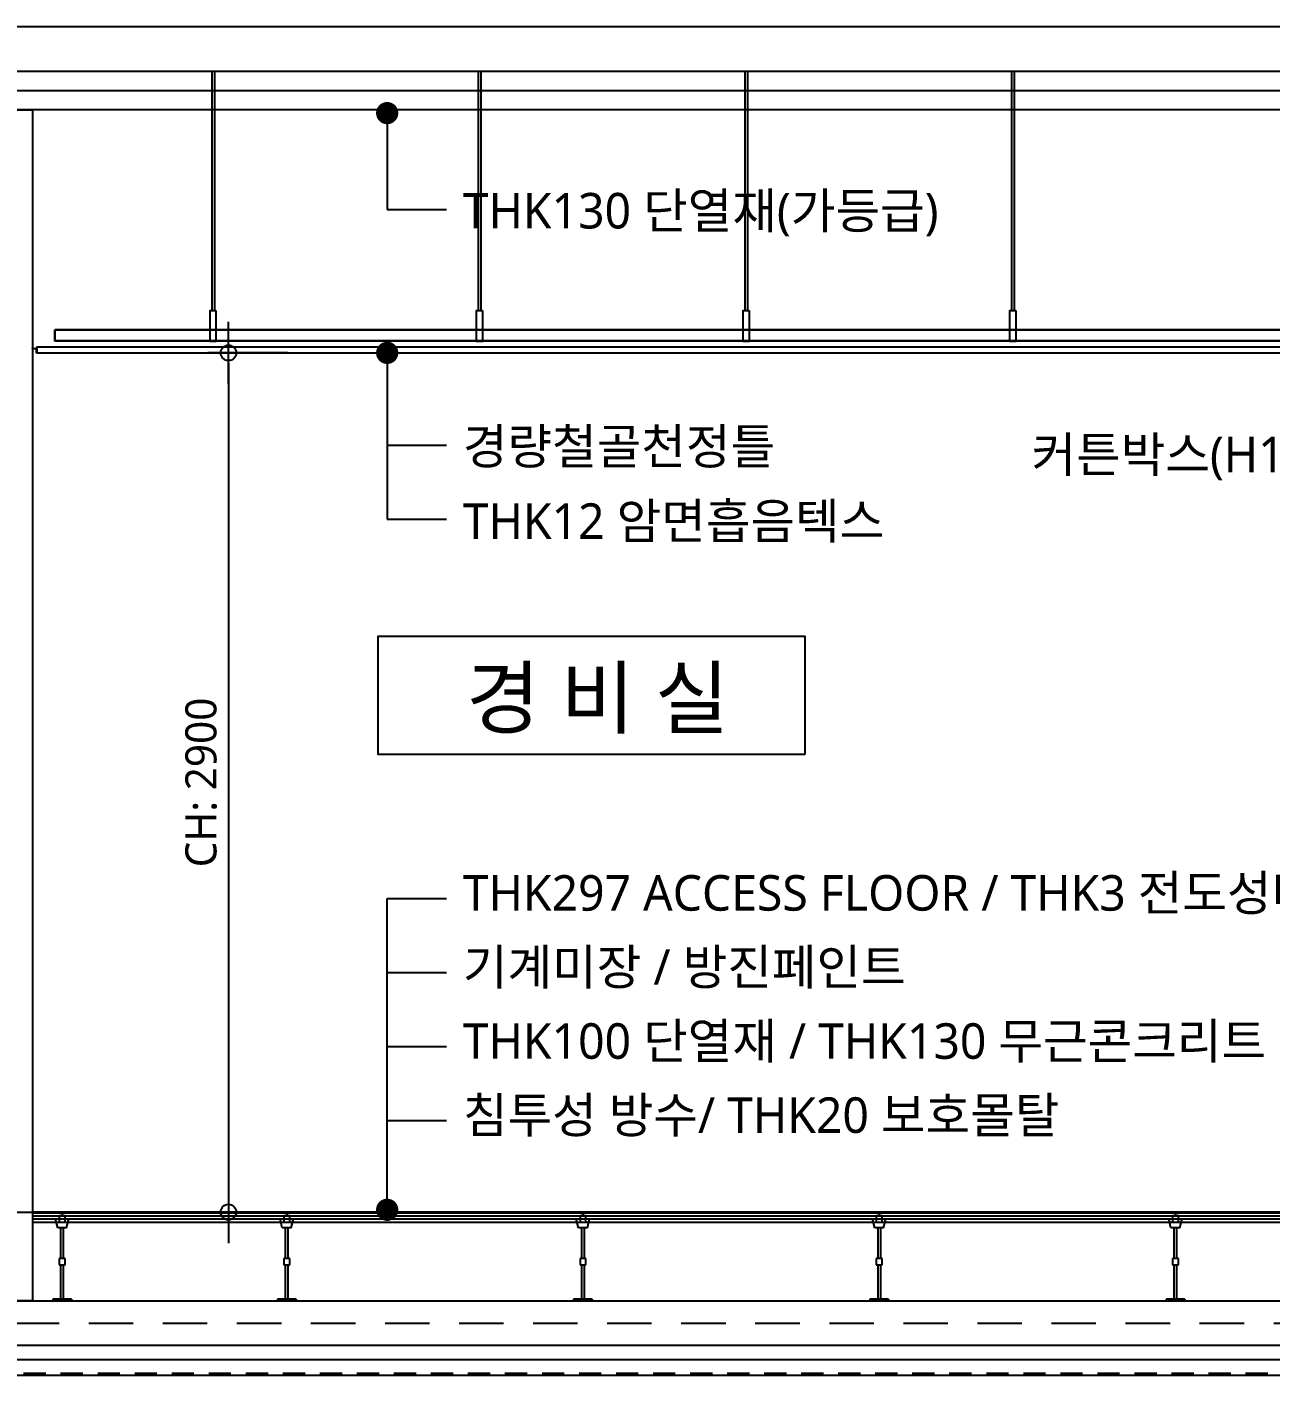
# Model space of a CAD drawing. Header units: millimetres. Extents: x 184384 to 428726, y 73696 to 101396.
# Drawn here: x 365022 to 369219, y 91846 to 96396 of the extents above; entities that cross this region are included whole.
import ezdxf
from ezdxf.enums import TextEntityAlignment as Align

# ---------------------------------------------------------------- set-up
doc = ezdxf.new("R2010")
doc.units = ezdxf.units.MM
doc.header["$LTSCALE"] = 100
doc.header["$MEASUREMENT"] = 0
doc.header["$PDSIZE"] = -10
for name, pattern in [('CEN', [62, 60, -1, 0, -1]), ('HID', [2.5, 1.5, -1]), ('HIDDEN', [0.375, 0.25, -0.125])]:
    doc.linetypes.add(name, pattern=pattern)
doc.layers.get('0').update_dxf_attribs({"linetype": 'CONTINUOUS'})
doc.layers.get('DEFPOINTS').update_dxf_attribs({"color": 171, "linetype": 'CONTINUOUS'})
for name, color, linetype in [('ACCESS FLOOR', 9, 'CONTINUOUS'), ('CEN(ST)', 1, 'CEN'), ('CON', 2, 'CONTINUOUS'), ('FIN', 6, 'CONTINUOUS'), ('FIN-2', 251, 'CONTINUOUS'), ('INS', 251, 'CONTINUOUS'), ('LED', 7, 'CONTINUOUS'), ('NDIM', 7, 'CONTINUOUS'), ('TEXT(실명)', 3, 'CONTINUOUS'), ('TEXT-기입', 6, 'CONTINUOUS'), ('TITLE', 7, 'CONTINUOUS'), ('wire-meshes', 1, 'CONTINUOUS'), ('방수', 8, 'HIDDEN')]:
    doc.layers.add(name, color=color, linetype=linetype)
doc.styles.add('CGS', font='cgse', dxfattribs={"bigfont": 'cgs'})
doc.styles.add('나눔바른고딕', font='NanumBarunGothic.ttf')
doc.linetypes.add('BATTING', pattern='A,0.0001,-0.1,[134,ltypeshp.shx,S=0.1,R=0,X=-0.1,Y=0],-0.2,[134,ltypeshp.shx,S=0.1,R=180,X=0.1,Y=0],-0.1', length=0.4001)
doc.dimstyles.new('NDIM 1200', dxfattribs={"dimscale": 500, "dimtxt": 3, "dimasz": 1, "dimexe": 2, "dimexo": 2, "dimgap": 1, "dimtad": 1, "dimdec": 0, "dimdsep": 46, "dimtxsty": 'CGS', "dimblk": 'DOT0', "dimcen": 1, "dimdle": 8, "dimclrd": 2, "dimclre": 2, "dimclrt": 2, "dimadec": 0, "dimazin": 0, "dimtfac": 1, "dimtdec": 0, "dimtix": 1, "dimtmove": 2, "dimatfit": 3, "dimldrblk": 'DOT0', "dimfxl": 1, "dimtolj": 1, "dimtzin": 0, "dimlwd": -1, "dimlwe": -1, "dimarcsym": 0})

# ---------------------------------------------------------------- blocks, each defined once
blk = doc.blocks.new('DOT0')
blk.add_line((-3, 0), (3, 0))
at = {"color": 6}
blk.add_circle((0, 0), 0.75, dxfattribs=at)
blk = doc.blocks.new('*D235')
at = {"layer": 'DEFPOINTS', "color": 0, "ltscale": 0.4, "transparency": 16777216}
for p in [(365972.5, 95295.8), (365702.5, 92395.8), (365972.5, 92395.8)]:
    blk.add_point(p, dxfattribs=at)
at = {"layer": 'NDIM', "ltscale": 0.4, "transparency": 16777216}
for p, q in [((365902.5, 95295.8), (365632.5, 95295.8)), ((365702.5, 95260.8), (365702.5, 92430.8)), ((365902.5, 92395.8), (365632.5, 92395.8))]:
    blk.add_line(p, q, dxfattribs=at)
at = {"layer": 'NDIM', "ltscale": 0.4, "transparency": 16777216, "xscale": 35, "yscale": 35, "zscale": 35}
for p, rotation in [((365702.5, 95295.8), 90), ((365702.5, 92395.8), 270)]:
    blk.add_blockref('DOT0', p, dxfattribs=dict(at, rotation=rotation))
at = {"layer": 'NDIM', "ltscale": 0.4, "transparency": 16777216, "insert": (365610.4, 93845.8), "char_height": 105, "attachment_point": 5, "rotation": 90, "style": '나눔바른고딕'}
blk.add_mtext('\\A1;CH: 2900', dxfattribs=at)

msp = doc.modelspace()

# ---------------------------------------------------------------- linework, layer by layer
at = {"ltscale": 10000}
msp.add_lwpolyline([(364891, 96115.8), (365041, 96115.8), (365041, 92095.8), (364891, 92095.8)], close=True, dxfattribs=at)
at = {"layer": 'ACCESS FLOOR'}
for p, q in [((370816, 92395.8), (365041, 92395.8)), ((365041, 92392.8), (370816, 92392.8)), ((365041, 92382.8), (370816, 92382.8)), ((365041, 92372.8), (370816, 92372.8)), ((365126, 92342.8), (365118.5, 92372.8)), ((365131, 92382.8), (365131, 92362.2)), ((365151, 92382.8), (365131, 92382.8)), ((365141, 92392.8), (365141, 92382.8)), ((365151, 92362.2), (365151, 92382.8)), ((365156, 92342.8), (365163.5, 92372.8)), ((365884.2, 92342.8), (365876.7, 92372.8)), ((365889.2, 92382.8), (365889.2, 92362.2)), ((365909.2, 92382.8), (365889.2, 92382.8)), ((365899.2, 92392.8), (365899.2, 92382.8)), ((365909.2, 92362.2), (365909.2, 92382.8)), ((365914.2, 92342.8), (365921.7, 92372.8)), ((366884.2, 92342.8), (366876.7, 92372.8)), ((366889.2, 92382.8), (366889.2, 92362.2)), ((366909.2, 92382.8), (366889.2, 92382.8)), ((366899.2, 92392.8), (366899.2, 92382.8)), ((366909.2, 92362.2), (366909.2, 92382.8)), ((366914.2, 92342.8), (366921.7, 92372.8)), ((367884.2, 92342.8), (367876.7, 92372.8)), ((367889.2, 92382.8), (367889.2, 92362.2)), ((367909.2, 92382.8), (367889.2, 92382.8)), ((367899.2, 92392.8), (367899.2, 92382.8)), ((367909.2, 92362.2), (367909.2, 92382.8)), ((367914.2, 92342.8), (367921.7, 92372.8)), ((368884.2, 92342.8), (368876.7, 92372.8)), ((368889.2, 92382.8), (368889.2, 92362.2)), ((368909.2, 92382.8), (368889.2, 92382.8)), ((368899.2, 92392.8), (368899.2, 92382.8)), ((368909.2, 92362.2), (368909.2, 92382.8)), ((368914.2, 92342.8), (368921.7, 92372.8)), ((365041, 92362.2), (370816, 92362.2)), ((365156, 92342.8), (365126, 92342.8)), ((365131, 92362.2), (365151, 92362.2)), ((365136, 92342.8), (365136, 92238.7)), ((365146, 92238.7), (365146, 92342.8)), ((365914.2, 92342.8), (365884.2, 92342.8)), ((365889.2, 92362.2), (365909.2, 92362.2)), ((365894.2, 92342.8), (365894.2, 92238.7)), ((365904.2, 92238.7), (365904.2, 92342.8)), ((366914.2, 92342.8), (366884.2, 92342.8)), ((366889.2, 92362.2), (366909.2, 92362.2)), ((366894.2, 92342.8), (366894.2, 92238.7)), ((366904.2, 92238.7), (366904.2, 92342.8)), ((367914.2, 92342.8), (367884.2, 92342.8)), ((367889.2, 92362.2), (367909.2, 92362.2)), ((367894.2, 92342.8), (367894.2, 92238.7)), ((367904.2, 92238.7), (367904.2, 92342.8)), ((368914.2, 92342.8), (368884.2, 92342.8)), ((368889.2, 92362.2), (368909.2, 92362.2)), ((368894.2, 92342.8), (368894.2, 92238.7)), ((368904.2, 92238.7), (368904.2, 92342.8)), ((365131, 92238.7), (365131, 92218.1)), ((365151, 92238.7), (365131, 92238.7)), ((365151, 92218.1), (365151, 92238.7)), ((365889.2, 92238.7), (365889.2, 92218.1)), ((365909.2, 92238.7), (365889.2, 92238.7)), ((365909.2, 92218.1), (365909.2, 92238.7)), ((366889.2, 92238.7), (366889.2, 92218.1)), ((366909.2, 92238.7), (366889.2, 92238.7)), ((366909.2, 92218.1), (366909.2, 92238.7)), ((367889.2, 92238.7), (367889.2, 92218.1)), ((367909.2, 92238.7), (367889.2, 92238.7)), ((367909.2, 92218.1), (367909.2, 92238.7)), ((368889.2, 92238.7), (368889.2, 92218.1)), ((368909.2, 92238.7), (368889.2, 92238.7)), ((368909.2, 92218.1), (368909.2, 92238.7)), ((365131, 92218.1), (365151, 92218.1)), ((365136, 92218.1), (365136, 92101.9)), ((365146, 92101.9), (365146, 92218.1)), ((365889.2, 92218.1), (365909.2, 92218.1)), ((365894.2, 92218.1), (365894.2, 92101.9)), ((365904.2, 92101.9), (365904.2, 92218.1)), ((366889.2, 92218.1), (366909.2, 92218.1)), ((366894.2, 92218.1), (366894.2, 92101.9)), ((366904.2, 92101.9), (366904.2, 92218.1)), ((367889.2, 92218.1), (367909.2, 92218.1)), ((367894.2, 92218.1), (367894.2, 92101.9)), ((367904.2, 92101.9), (367904.2, 92218.1)), ((368889.2, 92218.1), (368909.2, 92218.1)), ((368894.2, 92218.1), (368894.2, 92101.9)), ((368904.2, 92101.9), (368904.2, 92218.1)), ((365109.5, 92101.9), (365109.5, 92095.8)), ((365172.5, 92101.9), (365109.5, 92101.9)), ((365172.5, 92101.9), (365172.5, 92095.8)), ((365867.7, 92101.9), (365867.7, 92095.8)), ((365930.7, 92101.9), (365867.7, 92101.9)), ((365930.7, 92101.9), (365930.7, 92095.8)), ((366867.7, 92101.9), (366867.7, 92095.8)), ((366930.7, 92101.9), (366867.7, 92101.9)), ((366930.7, 92101.9), (366930.7, 92095.8)), ((367867.7, 92101.9), (367867.7, 92095.8)), ((367930.7, 92101.9), (367867.7, 92101.9)), ((367930.7, 92101.9), (367930.7, 92095.8)), ((368867.7, 92101.9), (368867.7, 92095.8)), ((368930.7, 92101.9), (368867.7, 92101.9)), ((368930.7, 92101.9), (368930.7, 92095.8))]:
    msp.add_line(p, q, dxfattribs=at)
at = {"layer": 'CEN(ST)'}
for points in [[(353300.8, 92395.8), (375200.8, 92395.8)], [(353300.8, 91845.8), (375200.8, 91845.8)]]:
    msp.add_lwpolyline(points, dxfattribs=at)
at = {"layer": 'CON', "ltscale": 1000}
for points in [[(371116, 96395.8), (360466, 96395.8)], [(371266, 94695.8), (370966, 94695.8), (370966, 95795.8), (370766, 95795.8), (370766, 96245.8), (360816, 96245.8), (360816, 95795.8), (360616, 95795.8), (360616, 91845.8), (370966, 91845.8)]]:
    msp.add_lwpolyline(points, dxfattribs=at)
at = {"layer": 'FIN', "ltscale": 1000}
msp.add_lwpolyline([(370851, 91945.8), (360731, 91945.8), (360731, 92095.8), (370851, 92095.8)], close=True, dxfattribs=at)
at = {"layer": 'FIN-2'}
for p, q in [((365645.8, 96245.8), (365645.8, 95438.8)), ((365654.8, 96245.8), (365654.8, 95438.8)), ((366545.8, 96245.8), (366545.8, 95438.8)), ((366554.8, 96245.8), (366554.8, 95438.8)), ((367445.8, 96245.8), (367445.8, 95438.8)), ((367454.8, 96245.8), (367454.8, 95438.8)), ((368345.8, 96245.8), (368345.8, 95438.8)), ((368354.8, 96245.8), (368354.8, 95438.8)), ((370599.3, 95373.8), (365116, 95373.8)), ((365116, 95335.8), (365116, 95373.8)), ((365116, 95373.8), (365116, 95335.8)), ((365116, 95335.8), (365116, 95373.8)), ((365116, 95373.8), (365116, 95335.8)), ((370599.3, 95372.6), (365116, 95372.6)), ((370599.3, 95337), (365116, 95337)), ((370599.3, 95335.8), (365116, 95335.8)), ((365056, 95315.8), (370659.3, 95315.8)), ((365056, 95295.8), (365056, 95315.8)), ((365056, 95295.8), (370659.3, 95295.8))]:
    msp.add_line(p, q, dxfattribs=at)
for points in [[(365660.3, 95438.8), (365660.3, 95333.8), (365640.3, 95333.8), (365640.3, 95438.8), (365660.3, 95438.8)], [(366560.3, 95438.8), (366560.3, 95333.8), (366540.3, 95333.8), (366540.3, 95438.8), (366560.3, 95438.8)], [(367460.3, 95438.8), (367460.3, 95333.8), (367440.3, 95333.8), (367440.3, 95438.8), (367460.3, 95438.8)], [(368360.3, 95438.8), (368360.3, 95333.8), (368340.3, 95333.8), (368340.3, 95438.8), (368360.3, 95438.8)], [(365054.8, 95309.6), (365041, 95309.6), (365041, 95310.8), (365056, 95310.8), (365056, 95295.8), (365054.8, 95295.8), (365054.8, 95309.6)]]:
    msp.add_lwpolyline(points, dxfattribs=at)
at = {"layer": 'INS', "linetype": 'BATTING', "ltscale": 1.6}
msp.add_lwpolyline([(370966, 95730.8), (370701, 95730.8), (370701, 96180.8), (360881, 96180.8), (360881, 95730.8), (360616, 95730.8)], dxfattribs=at)
at = {"layer": 'INS', "ltscale": 1000}
msp.add_lwpolyline([(370966, 95665.8), (370636, 95665.8), (370636, 96115.8), (360946, 96115.8), (360946, 95665.8), (360616, 95665.8)], dxfattribs=at)
at = {"layer": 'INS', "linetype": 'BATTING', "ltscale": 1.15}
msp.add_lwpolyline([(360621, 91898.3), (370963.3, 91898.3)], dxfattribs=at)
at = {"layer": 'LED'}
for p, q in [((366238.3, 95779.6), (366438.3, 95779.6)), ((366238.3, 94984.2), (366438.3, 94984.2)), ((366238.3, 94734.2), (366438.3, 94734.2)), ((366238.3, 93454.4), (366438.3, 93454.4)), ((366238.3, 93204.4), (366438.3, 93204.4)), ((366238.3, 92954.4), (366438.3, 92954.4)), ((366238.3, 92704.4), (366438.3, 92704.4))]:
    msp.add_line(p, q, dxfattribs=at)
at = {"layer": 'LED', "const_width": 37.5}
for points in [[(366238.3, 96086.3, 1), (366238.3, 96123.8, 1)], [(366238.3, 95277.1, 1), (366238.3, 95314.6, 1)], [(366238.3, 92422.3, -1), (366238.3, 92384.8, -1)]]:
    msp.add_lwpolyline(points, format="xyb", close=True, dxfattribs=at)
at = {"layer": 'LED'}
for points in [[(366238.3, 96115.8), (366238.3, 95779.6)], [(366238.3, 95295.8), (366238.3, 94734.2)], [(366238.3, 92392.8), (366238.3, 93454.4)]]:
    msp.add_lwpolyline(points, dxfattribs=at)
at = {"layer": 'TITLE'}
msp.add_lwpolyline([(367647.9, 93940.2), (366208.1, 93940.2), (366208.1, 94340.2), (367647.9, 94340.2)], close=True, dxfattribs=at)
at = {"layer": 'wire-meshes', "linetype": 'HID'}
msp.add_lwpolyline([(360731, 92020.8), (370851, 92020.8)], dxfattribs=at)
at = {"layer": '방수', "linetype": 'HID', "ltscale": 0.5}
msp.add_lwpolyline([(370961, 92395.8), (370961, 91850.8), (360621, 91850.8), (360621, 92392.8)], dxfattribs=at)

# ---------------------------------------------------------------- texts
at = {"layer": 'TEXT(실명)', "style": '나눔바른고딕'}
msp.add_text('경 비 실', height=200, dxfattribs=at).set_placement((366948.5, 94133.6), align=Align.MIDDLE)
at = {"layer": 'TEXT-기입', "style": '나눔바른고딕'}
for s, p in [('THK130 단열재(가등급)', (366493.9, 95775.6)), ('경량철골천정틀', (366493.9, 94980.2)), ('THK12 암면흡음텍스', (366493.9, 94728.1)), ('THK297 ACCESS FLOOR / THK3 전도성타일', (366493.9, 93473.1)), ('기계미장 / 방진페인트', (366493.9, 93223.1)), ('THK100 단열재 / THK130 무근콘크리트', (366493.9, 92973.1)), ('침투성 방수/ THK20 보호몰탈', (366493.9, 92723.1))]:
    msp.add_text(s, height=120, dxfattribs=at).set_placement(p, align=Align.MIDDLE_LEFT)
msp.add_text('커튼박스(H120×W200)', height=120, dxfattribs=at).set_placement((369996.6, 94952.7), align=Align.MIDDLE_RIGHT)

# ---------------------------------------------------------------- dimensions: what is measured, and where the dimension line sits
at = {"layer": 'NDIM', "ltscale": 0.4}
dim = msp.add_linear_dim(base=(365702.5, 92395.8), p1=(365972.5, 95295.8), p2=(365972.5, 92395.8), angle=270, text='CH: <>', dimstyle='NDIM 1200', override={"dimscale": 35, "dimtxsty": '나눔바른고딕', "dimclrd": 256, "dimclre": 256, "dimclrt": 256}, dxfattribs=at)
dim.commit()
dim.dimension.update_dxf_attribs({"geometry": '*D235', "text_midpoint": (365610.4, 93845.8)})

doc.saveas('drawing.dxf')
